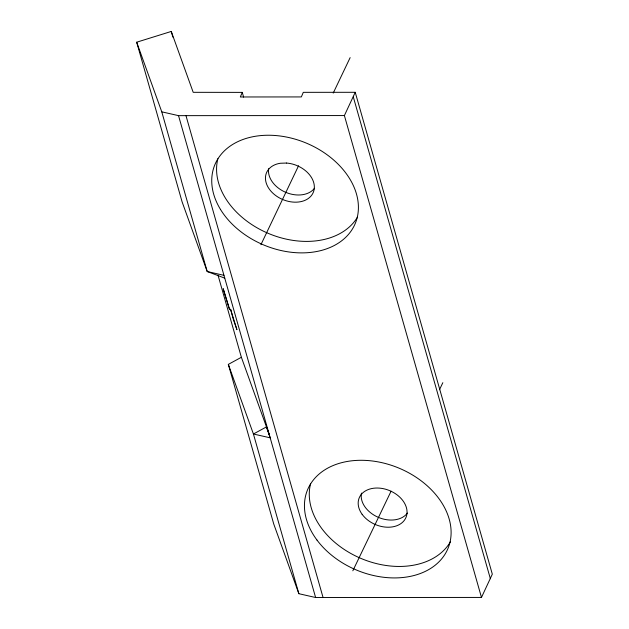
<?xml version="1.0" encoding="UTF-8"?>
<svg xmlns="http://www.w3.org/2000/svg" width="629" height="629" viewBox="0 0 629 629"><rect width="100%" height="100%" fill="white"/><g stroke="black" fill="none" stroke-linecap="round" stroke-linejoin="round"><path stroke-width="0.94" d="M224.757 278.136L207.2 271.516L182.111 201.893L136.682 42.206L171.261 31.45L193.197 92.321L242.267 92.384L240.333 96.976L301.346 96.929L303.288 92.337L355.236 92.298L492.318 574.167L481.476 597.432L315.616 597.519L298.854 593.697L273.764 524.075L228.335 364.388L241.371 357.28L217.98 275.054M481.476 597.432L344.393 115.563L355.236 92.298M260.909 244.712L298.547 165.797M333.221 93.092L350.141 57.624M391.081 491.194L352.83 570.794M439.474 389.736L442.84 382.684M136.682 42.206L161.771 111.828L178.534 115.65L344.393 115.563M223.963 275.337L207.2 271.516L161.771 111.828M241.371 357.28L269.393 435.024M228.335 364.388L253.424 434.01L298.854 593.697M353.294 96.897L490.384 578.766M242.267 92.384L243.612 97.102M171.261 31.45L172.873 37.119M185.987 115.681L323.07 597.55M178.534 115.65L315.616 597.519M314.516 188.283A25.364 18.406 22.8 0 1 285.597 192.277A25.364 18.406 22.8 0 1 268.662 168.658M450.576 541.522A76.093 55.21 22.8 0 1 361.746 558.749A76.093 55.21 22.8 0 1 310.632 483.544M407.435 513.052A25.364 18.406 22.8 0 1 378.131 517.258A25.364 18.406 22.8 0 1 361.478 493.097M357.5 217.115A76.093 55.21 22.8 0 1 268.701 233.556A76.093 55.21 22.8 0 1 217.878 158.689M223.209 288.821L229.546 309.468L223.209 288.821M266.46 426.902L253.424 434.01L270.187 437.823L266.46 426.902M286.478 163.045L280.33 163.257A25.364 18.406 22.8 0 0 273.56 193.803A25.364 18.406 22.8 0 0 313.281 192.411A25.364 18.406 22.8 0 0 286.478 163.045M230.591 309.256L233.28 319.32L236.936 329.698L230.591 309.256M316.961 540.044A76.093 55.21 22.8 0 0 443.657 556.272A76.093 55.21 22.8 0 0 372.675 461.033A76.093 55.21 22.8 0 0 316.961 540.044M220.433 209.347A76.093 55.21 22.8 0 0 347.373 235.631A76.093 55.21 22.8 0 0 287.374 137.224A76.093 55.21 22.8 0 0 220.433 209.347M362.139 514.333A25.364 18.406 22.8 0 0 404.408 520.23A25.364 18.406 22.8 0 0 381.26 488.316A25.364 18.406 22.8 0 0 362.139 514.333"/></g></svg>
